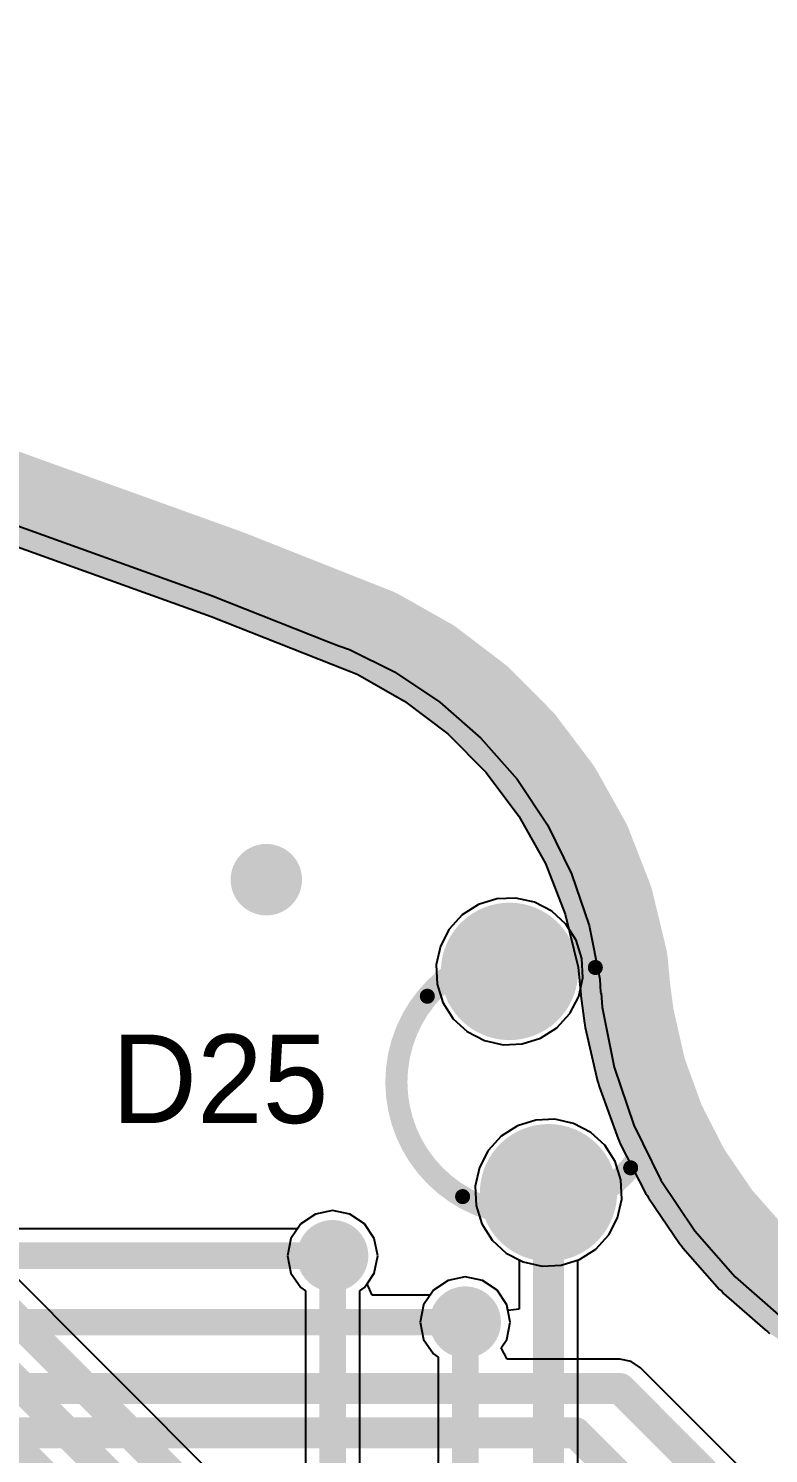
# Model space of a CAD drawing. Header units: millimetres. Extents: x 118 to 288, y 159 to 220.
# Drawn here: x 234.06 to 242.43, y 203.29 to 219.39 of the extents above; entities that cross this region are included whole.
import ezdxf

# ---------------------------------------------------------------- set-up
doc = ezdxf.new("R2010")
doc.units = ezdxf.units.MM
for name, color, linetype in [('BottomLayer', 5, 'Continuous'), ('BottomSolder', 6, 'Continuous'), ('InternalPlane1', 76, 'Continuous'), ('InternalPlane2', 16, 'Continuous'), ('KeepOutLayer', 6, 'Continuous'), ('Mechanical1', 6, 'Continuous'), ('Mechanical13', 56, 'Continuous'), ('MultiLayer', 9, 'Continuous'), ('PadHoleLayer', 156, 'Continuous'), ('TopLayer', 1, 'Continuous'), ('TopOverlay', 2, 'Continuous'), ('TopSolder', 216, 'Continuous'), ('ViaHoleLayer', 16, 'Continuous')]:
    doc.layers.add(name, color=color, linetype=linetype)

# ---------------------------------------------------------------- blocks, each defined once
blk = doc.blocks.new('LED3MM_GREEN_59')
at = {"layer": 'BottomLayer', "const_width": 0.675}
for points in [[(-1.607, 0, 1), (-0.933, 0, 1)], [(0.933, 0, 1), (1.607, 0, 1)]]:
    blk.add_lwpolyline(points, format="xyb", close=True, dxfattribs=at)
at = {"layer": 'BottomSolder', "const_width": 0.777}
for points in [[(-1.658, 0, 1), (-0.882, 0, 1)], [(0.882, 0, 1), (1.658, 0, 1)]]:
    blk.add_lwpolyline(points, format="xyb", close=True, dxfattribs=at)
at = {"layer": 'InternalPlane1', "const_width": 0.754}
for points in [[(-1.647, 0, 1), (-0.893, 0, 1)], [(0.893, 0, 1), (1.647, 0, 1)]]:
    blk.add_lwpolyline(points, format="xyb", close=True, dxfattribs=at)
at = {"layer": 'InternalPlane2', "const_width": 0.754}
blk.add_lwpolyline([(0.893, 0, 1), (1.647, 0, 1)], format="xyb", close=True, dxfattribs=at)
at = {"layer": 'MultiLayer', "const_width": 0.675}
for points in [[(-1.607, 0, 1), (-0.933, 0, 1)], [(0.933, 0, 1), (1.607, 0, 1)]]:
    blk.add_lwpolyline(points, format="xyb", close=True, dxfattribs=at)
at = {"layer": 'PadHoleLayer', "const_width": 0.5}
for points in [[(-1.52, 0, 1), (-1.02, 0, 1)], [(1.02, 0, 1), (1.52, 0, 1)]]:
    blk.add_lwpolyline(points, format="xyb", close=True, dxfattribs=at)
at = {"layer": 'TopLayer', "const_width": 0.675}
for points in [[(-1.607, 0, 1), (-0.933, 0, 1)], [(0.933, 0, 1), (1.607, 0, 1)]]:
    blk.add_lwpolyline(points, format="xyb", close=True, dxfattribs=at)
at = {"layer": 'TopOverlay', "const_width": 0.17}
for points in [[(-1.144, 0.964, -0.466308), (1.154, 0.964)], [(1.144, -0.964, -0.466308), (-1.154, -0.964)]]:
    blk.add_lwpolyline(points, format="xyb", dxfattribs=at)
at = {"layer": 'TopOverlay', "const_width": 0.085}
for points in [[(-1.187, 0.964, 1), (-1.102, 0.964, 1)], [(1.112, 0.964, 1), (1.197, 0.964, 1)], [(-1.197, -0.964, 1), (-1.112, -0.964, 1)], [(1.102, -0.964, 1), (1.187, -0.964, 1)]]:
    blk.add_lwpolyline(points, format="xyb", close=True, dxfattribs=at)
at = {"layer": 'TopSolder', "const_width": 0.777}
for points in [[(-1.658, 0, 1), (-0.882, 0, 1)], [(0.882, 0, 1), (1.658, 0, 1)]]:
    blk.add_lwpolyline(points, format="xyb", close=True, dxfattribs=at)

msp = doc.modelspace()

# ---------------------------------------------------------------- linework, layer by layer
at = {"layer": 'BottomLayer'}
for p, q in [((233.242, 214.02), (236.129, 212.987)), ((236.129, 212.987), (237.454, 212.464)), ((237.454, 212.464), (237.572, 212.417)), ((237.572, 212.417), (237.692, 212.375)), ((237.692, 212.375), (238.2, 212.125)), ((238.2, 212.125), (238.714, 211.781)), ((238.714, 211.781), (239.178, 211.374)), ((239.178, 211.374), (239.586, 210.91)), ((239.586, 210.91), (239.929, 210.396)), ((239.929, 210.396), (240.202, 209.842)), ((240.202, 209.842), (240.4, 209.257)), ((239.356, 209.559), (239.149, 209.493)), ((239.573, 209.568), (239.356, 209.559)), ((239.785, 209.521), (239.573, 209.568)), ((239.978, 209.421), (239.785, 209.521)), ((238.966, 209.377), (238.819, 209.216)), ((239.149, 209.493), (238.966, 209.377)), ((240.138, 209.274), (239.978, 209.421)), ((238.819, 209.216), (238.719, 209.024)), ((240.255, 209.091), (240.138, 209.274)), ((240.4, 209.257), (240.521, 208.651)), ((240.32, 208.884), (240.255, 209.091)), ((238.719, 209.024), (238.672, 208.812)), ((240.33, 208.667), (240.32, 208.884)), ((238.672, 208.812), (238.681, 208.595)), ((238.681, 208.595), (238.746, 208.388)), ((240.283, 208.455), (240.33, 208.667)), ((240.521, 208.651), (240.531, 208.501)), ((238.746, 208.388), (238.863, 208.204)), ((240.182, 208.262), (240.283, 208.455)), ((240.531, 208.501), (240.531, 208.501)), ((240.531, 208.501), (240.538, 208.495)), ((240.538, 208.495), (240.549, 208.334)), ((240.035, 208.102), (240.182, 208.262)), ((240.549, 208.334), (240.684, 207.656)), ((238.863, 208.204), (239.023, 208.058)), ((239.852, 207.985), (240.035, 208.102)), ((239.023, 208.058), (239.216, 207.957)), ((239.216, 207.957), (239.428, 207.91)), ((239.428, 207.91), (239.645, 207.92)), ((239.645, 207.92), (239.852, 207.985)), ((240.684, 207.656), (240.906, 207.001)), ((239.59, 206.992), (239.407, 206.875)), ((239.797, 207.057), (239.59, 206.992)), ((240.014, 207.067), (239.797, 207.057)), ((240.226, 207.02), (240.014, 207.067)), ((240.419, 206.919), (240.226, 207.02)), ((240.906, 207.001), (241.212, 206.381)), ((239.407, 206.875), (239.26, 206.715)), ((240.579, 206.773), (240.419, 206.919)), ((239.26, 206.715), (239.16, 206.522)), ((240.696, 206.589), (240.579, 206.773)), ((239.16, 206.522), (239.113, 206.31)), ((240.761, 206.382), (240.696, 206.589)), ((239.113, 206.31), (239.122, 206.093)), ((240.771, 206.165), (240.761, 206.382)), ((241.212, 206.381), (241.596, 205.806)), ((240.724, 205.953), (240.771, 206.165)), ((237.305, 205.996), (237.14, 205.885)), ((237.5, 206.035), (237.305, 205.996)), ((237.695, 205.996), (237.5, 206.035)), ((237.86, 205.885), (237.695, 205.996)), ((239.122, 206.093), (239.188, 205.886)), ((237.103, 205.831), (229.952, 205.831)), ((237.14, 205.885), (237.103, 205.831)), ((237.971, 205.72), (237.86, 205.885)), ((239.188, 205.886), (239.304, 205.703)), ((240.623, 205.76), (240.724, 205.953)), ((238.01, 205.525), (237.971, 205.72)), ((239.304, 205.703), (239.464, 205.556)), ((240.477, 205.6), (240.623, 205.76)), ((241.596, 205.806), (242.052, 205.286)), ((237.971, 205.33), (238.01, 205.525)), ((239.464, 205.556), (239.657, 205.456)), ((240.293, 205.484), (240.477, 205.6)), ((237.889, 205.208), (237.971, 205.33)), ((239.657, 205.456), (239.869, 205.409)), ((239.869, 205.409), (240.086, 205.418)), ((240.086, 205.418), (240.293, 205.484)), ((237.946, 205.081), (237.889, 205.208)), ((238.805, 205.246), (238.64, 205.135)), ((239, 205.285), (238.805, 205.246)), ((239.195, 205.246), (239, 205.285)), ((239.36, 205.135), (239.195, 205.246)), ((242.052, 205.286), (242.572, 204.83)), ((238.603, 205.081), (237.946, 205.081)), ((238.64, 205.135), (238.603, 205.081)), ((239.471, 204.97), (239.36, 205.135)), ((239.51, 204.775), (239.471, 204.97)), ((239.471, 204.58), (239.51, 204.775)), ((239.406, 204.483), (239.471, 204.58)), ((239.474, 204.356), (239.406, 204.483)), ((240.75, 204.356), (239.474, 204.356)), ((240.877, 204.331), (240.75, 204.356)), ((240.984, 204.259), (240.877, 204.331)), ((243.044, 202.2), (240.984, 204.259))]:
    msp.add_line(p, q, dxfattribs=at)
for points, const_width in [([(236.575, 209.775, 1), (236.925, 209.775, 1)], 0.35), ([(237.325, 205.525, 1), (237.675, 205.525, 1)], 0.35), ([(237.425, 205.525, 1), (237.575, 205.525, 1)], 0.15), ([(238.825, 204.775, 1), (239.175, 204.775, 1)], 0.35), ([(238.925, 204.775, 1), (239.075, 204.775, 1)], 0.15), ([(240.663, 204.025, 1), (240.838, 204.025, 1)], 0.175), ([(240.663, 204.025, 1), (240.838, 204.025, 1)], 0.175), ([(240.163, 203.525, 1), (240.338, 203.525, 1)], 0.175), ([(240.163, 203.525, 1), (240.338, 203.525, 1)], 0.175)]:
    msp.add_lwpolyline(points, format="xyb", close=True, dxfattribs=dict(at, const_width=const_width))
for points, const_width in [([(229.825, 205.525), (237.5, 205.525)], 0.3), ([(229.8, 204.775), (239, 204.775)], 0.3), ([(219, 204.025), (240.75, 204.025)], 0.35), ([(240.75, 204.025), (245.5, 199.275)], 0.35), ([(218.75, 203.525), (240.25, 203.525)], 0.35), ([(240.25, 203.525), (245.175, 198.6)], 0.35)]:
    msp.add_lwpolyline(points, dxfattribs=dict(at, const_width=const_width))
at = {"layer": 'InternalPlane1'}
for p, q in [((233.365, 213.742), (236.126, 212.749)), ((236.126, 212.749), (237.49, 212.21)), ((237.49, 212.21), (237.776, 212.097)), ((237.776, 212.097), (238.312, 211.794)), ((238.312, 211.794), (238.802, 211.422)), ((238.802, 211.422), (239.237, 210.986)), ((239.237, 210.986), (239.608, 210.494)), ((239.608, 210.494), (239.908, 209.957)), ((239.908, 209.957), (240.132, 209.384)), ((240.132, 209.384), (240.276, 208.785)), ((240.276, 208.785), (240.307, 208.479)), ((240.307, 208.479), (240.308, 208.471)), ((240.308, 208.471), (240.308, 208.463)), ((240.308, 208.463), (240.349, 208.153)), ((240.349, 208.153), (240.354, 208.13)), ((240.354, 208.13), (240.357, 208.106)), ((240.357, 208.106), (240.496, 207.497)), ((240.496, 207.497), (240.506, 207.467)), ((240.506, 207.467), (240.514, 207.436)), ((240.514, 207.436), (240.728, 206.848)), ((240.728, 206.848), (240.742, 206.82)), ((240.742, 206.82), (240.754, 206.79)), ((240.754, 206.79), (241.039, 206.234)), ((241.039, 206.234), (241.056, 206.207)), ((241.056, 206.207), (241.072, 206.179)), ((241.072, 206.179), (241.424, 205.663)), ((241.424, 205.663), (241.445, 205.639)), ((241.445, 205.639), (241.463, 205.613)), ((241.463, 205.613), (241.877, 205.145)), ((241.877, 205.145), (241.901, 205.123)), ((241.901, 205.123), (241.923, 205.1)), ((241.923, 205.1), (242.392, 204.687)), ((242.392, 204.687), (242.418, 204.669)), ((242.418, 204.669), (242.442, 204.648))]:
    msp.add_line(p, q, dxfattribs=at)
at = {"layer": 'InternalPlane1', "const_width": 1.016}
for points in [[(233.53, 214.225), (236.306, 213.227)], [(236.306, 213.227), (237.677, 212.685)], [(237.677, 212.685), (237.996, 212.559)], [(237.996, 212.559), (238.593, 212.222)], [(238.593, 212.222), (239.139, 211.807)], [(239.139, 211.807), (239.623, 211.321)], [(239.623, 211.321), (240.036, 210.774)], [(240.036, 210.774), (240.371, 210.176)], [(240.371, 210.176), (240.62, 209.537)], [(240.62, 209.537), (240.781, 208.871)], [(240.781, 208.871), (240.814, 208.529)], [(240.814, 208.529), (240.855, 208.22)], [(240.855, 208.22), (240.994, 207.61)], [(240.994, 207.61), (241.208, 207.023)], [(241.208, 207.023), (241.493, 206.467)], [(241.493, 206.467), (241.846, 205.951)], [(241.846, 205.951), (242.26, 205.483)], [(242.26, 205.483), (242.729, 205.07)], [(242.729, 205.07), (243.246, 204.72)]]:
    msp.add_lwpolyline(points, dxfattribs=at)
at = {"layer": 'InternalPlane1'}
for points, const_width in [([(236.052, 213.227, 1), (236.56, 213.227, 1)], 0.508), ([(236.052, 213.227, 1), (236.56, 213.227, 1)], 0.508), ([(237.423, 212.685, 1), (237.931, 212.685, 1)], 0.508), ([(237.423, 212.685, 1), (237.931, 212.685, 1)], 0.508), ([(237.742, 212.559, 1), (238.25, 212.559, 1)], 0.508), ([(237.742, 212.559, 1), (238.25, 212.559, 1)], 0.508), ([(238.339, 212.222, 1), (238.847, 212.222, 1)], 0.508), ([(238.339, 212.222, 1), (238.847, 212.222, 1)], 0.508), ([(238.885, 211.807, 1), (239.393, 211.807, 1)], 0.508), ([(238.885, 211.807, 1), (239.393, 211.807, 1)], 0.508), ([(239.369, 211.321, 1), (239.877, 211.321, 1)], 0.508), ([(239.369, 211.321, 1), (239.877, 211.321, 1)], 0.508), ([(239.782, 210.774, 1), (240.29, 210.774, 1)], 0.508), ([(239.782, 210.774, 1), (240.29, 210.774, 1)], 0.508), ([(240.117, 210.176, 1), (240.625, 210.176, 1)], 0.508), ([(240.117, 210.176, 1), (240.625, 210.176, 1)], 0.508), ([(240.366, 209.537, 1), (240.874, 209.537, 1)], 0.508), ([(240.366, 209.537, 1), (240.874, 209.537, 1)], 0.508), ([(240.527, 208.871, 1), (241.035, 208.871, 1)], 0.508), ([(240.527, 208.871, 1), (241.035, 208.871, 1)], 0.508), ([(240.56, 208.529, 1), (241.068, 208.529, 1)], 0.508), ([(240.56, 208.529, 1), (241.068, 208.529, 1)], 0.508), ([(240.601, 208.22, 1), (241.109, 208.22, 1)], 0.508), ([(240.601, 208.22, 1), (241.109, 208.22, 1)], 0.508), ([(240.74, 207.61, 1), (241.248, 207.61, 1)], 0.508), ([(240.74, 207.61, 1), (241.248, 207.61, 1)], 0.508), ([(240.954, 207.023, 1), (241.462, 207.023, 1)], 0.508), ([(240.954, 207.023, 1), (241.462, 207.023, 1)], 0.508), ([(241.239, 206.467, 1), (241.747, 206.467, 1)], 0.508), ([(241.239, 206.467, 1), (241.747, 206.467, 1)], 0.508), ([(241.592, 205.951, 1), (242.1, 205.951, 1)], 0.508), ([(241.592, 205.951, 1), (242.1, 205.951, 1)], 0.508), ([(242.006, 205.483, 1), (242.514, 205.483, 1)], 0.508), ([(242.006, 205.483, 1), (242.514, 205.483, 1)], 0.508), ([(237.298, 205.525, 1), (237.702, 205.525, 1)], 0.404), ([(242.475, 205.07, 1), (242.983, 205.07, 1)], 0.508), ([(242.475, 205.07, 1), (242.983, 205.07, 1)], 0.508), ([(238.798, 204.775, 1), (239.202, 204.775, 1)], 0.404)]:
    msp.add_lwpolyline(points, format="xyb", close=True, dxfattribs=dict(at, const_width=const_width))
at = {"layer": 'InternalPlane2'}
for p, q in [((233.365, 213.742), (236.126, 212.749)), ((236.126, 212.749), (237.49, 212.21)), ((237.49, 212.21), (237.776, 212.097)), ((237.776, 212.097), (238.312, 211.794)), ((238.312, 211.794), (238.802, 211.422)), ((238.802, 211.422), (239.237, 210.986)), ((239.237, 210.986), (239.608, 210.494)), ((239.608, 210.494), (239.908, 209.957)), ((239.908, 209.957), (240.132, 209.384)), ((240.132, 209.384), (240.276, 208.785)), ((240.276, 208.785), (240.307, 208.479)), ((240.307, 208.479), (240.308, 208.471)), ((240.308, 208.471), (240.308, 208.463)), ((240.308, 208.463), (240.349, 208.153)), ((240.349, 208.153), (240.354, 208.13)), ((240.354, 208.13), (240.357, 208.106)), ((240.357, 208.106), (240.496, 207.497)), ((240.496, 207.497), (240.506, 207.467)), ((240.506, 207.467), (240.514, 207.436)), ((240.514, 207.436), (240.728, 206.848)), ((240.728, 206.848), (240.742, 206.82)), ((240.742, 206.82), (240.754, 206.79)), ((240.754, 206.79), (241.039, 206.234)), ((241.039, 206.234), (241.056, 206.207)), ((241.056, 206.207), (241.072, 206.179)), ((241.072, 206.179), (241.424, 205.663)), ((241.424, 205.663), (241.445, 205.639)), ((241.445, 205.639), (241.463, 205.613)), ((241.463, 205.613), (241.877, 205.145)), ((241.877, 205.145), (241.901, 205.123)), ((241.901, 205.123), (241.923, 205.1)), ((241.923, 205.1), (242.392, 204.687)), ((242.392, 204.687), (242.418, 204.669)), ((242.418, 204.669), (242.442, 204.648))]:
    msp.add_line(p, q, dxfattribs=at)
at = {"layer": 'InternalPlane2', "const_width": 1.016}
for points in [[(233.53, 214.225), (236.306, 213.227)], [(236.306, 213.227), (237.677, 212.685)], [(237.677, 212.685), (237.996, 212.559)], [(237.996, 212.559), (238.593, 212.222)], [(238.593, 212.222), (239.139, 211.807)], [(239.139, 211.807), (239.623, 211.321)], [(239.623, 211.321), (240.036, 210.774)], [(240.036, 210.774), (240.371, 210.176)], [(240.371, 210.176), (240.62, 209.537)], [(240.62, 209.537), (240.781, 208.871)], [(240.781, 208.871), (240.814, 208.529)], [(240.814, 208.529), (240.855, 208.22)], [(240.855, 208.22), (240.994, 207.61)], [(240.994, 207.61), (241.208, 207.023)], [(241.208, 207.023), (241.493, 206.467)], [(241.493, 206.467), (241.846, 205.951)], [(241.846, 205.951), (242.26, 205.483)], [(242.26, 205.483), (242.729, 205.07)], [(242.729, 205.07), (243.246, 204.72)]]:
    msp.add_lwpolyline(points, dxfattribs=at)
at = {"layer": 'InternalPlane2'}
for points, const_width in [([(236.052, 213.227, 1), (236.56, 213.227, 1)], 0.508), ([(236.052, 213.227, 1), (236.56, 213.227, 1)], 0.508), ([(237.423, 212.685, 1), (237.931, 212.685, 1)], 0.508), ([(237.423, 212.685, 1), (237.931, 212.685, 1)], 0.508), ([(237.742, 212.559, 1), (238.25, 212.559, 1)], 0.508), ([(237.742, 212.559, 1), (238.25, 212.559, 1)], 0.508), ([(238.339, 212.222, 1), (238.847, 212.222, 1)], 0.508), ([(238.339, 212.222, 1), (238.847, 212.222, 1)], 0.508), ([(238.885, 211.807, 1), (239.393, 211.807, 1)], 0.508), ([(238.885, 211.807, 1), (239.393, 211.807, 1)], 0.508), ([(239.369, 211.321, 1), (239.877, 211.321, 1)], 0.508), ([(239.369, 211.321, 1), (239.877, 211.321, 1)], 0.508), ([(239.782, 210.774, 1), (240.29, 210.774, 1)], 0.508), ([(239.782, 210.774, 1), (240.29, 210.774, 1)], 0.508), ([(240.117, 210.176, 1), (240.625, 210.176, 1)], 0.508), ([(240.117, 210.176, 1), (240.625, 210.176, 1)], 0.508), ([(236.548, 209.775, 1), (236.952, 209.775, 1)], 0.404), ([(240.366, 209.537, 1), (240.874, 209.537, 1)], 0.508), ([(240.366, 209.537, 1), (240.874, 209.537, 1)], 0.508), ([(240.527, 208.871, 1), (241.035, 208.871, 1)], 0.508), ([(240.527, 208.871, 1), (241.035, 208.871, 1)], 0.508), ([(240.56, 208.529, 1), (241.068, 208.529, 1)], 0.508), ([(240.56, 208.529, 1), (241.068, 208.529, 1)], 0.508), ([(240.601, 208.22, 1), (241.109, 208.22, 1)], 0.508), ([(240.601, 208.22, 1), (241.109, 208.22, 1)], 0.508), ([(240.74, 207.61, 1), (241.248, 207.61, 1)], 0.508), ([(240.74, 207.61, 1), (241.248, 207.61, 1)], 0.508), ([(240.954, 207.023, 1), (241.462, 207.023, 1)], 0.508), ([(240.954, 207.023, 1), (241.462, 207.023, 1)], 0.508), ([(241.239, 206.467, 1), (241.747, 206.467, 1)], 0.508), ([(241.239, 206.467, 1), (241.747, 206.467, 1)], 0.508), ([(241.592, 205.951, 1), (242.1, 205.951, 1)], 0.508), ([(241.592, 205.951, 1), (242.1, 205.951, 1)], 0.508), ([(242.006, 205.483, 1), (242.514, 205.483, 1)], 0.508), ([(242.006, 205.483, 1), (242.514, 205.483, 1)], 0.508), ([(237.298, 205.525, 1), (237.702, 205.525, 1)], 0.404), ([(242.475, 205.07, 1), (242.983, 205.07, 1)], 0.508), ([(242.475, 205.07, 1), (242.983, 205.07, 1)], 0.508), ([(238.798, 204.775, 1), (239.202, 204.775, 1)], 0.404)]:
    msp.add_lwpolyline(points, format="xyb", close=True, dxfattribs=dict(at, const_width=const_width))
at = {"layer": 'KeepOutLayer', "const_width": 0.25}
for points in [[(203.115, 219.269, -0.094409), (237.677, 212.685)], [(237.677, 212.685, -0.280855), (240.814, 208.529)], [(248.314, 204.708, -0.546618), (240.814, 208.529)]]:
    msp.add_lwpolyline(points, format="xyb", dxfattribs=at)
at = {"layer": 'KeepOutLayer', "const_width": 0.125}
for points in [[(237.615, 212.685, 1), (237.74, 212.685, 1)], [(237.615, 212.685, 1), (237.74, 212.685, 1)], [(240.752, 208.529, 1), (240.877, 208.529, 1)], [(240.752, 208.529, 1), (240.877, 208.529, 1)]]:
    msp.add_lwpolyline(points, format="xyb", close=True, dxfattribs=at)
at = {"layer": 'Mechanical1'}
for points, const_width in [([(241.221, 207.488, 1), (238.221, 207.488, 1)], 0.25), ([(238.159, 207.488, 1), (238.284, 207.488, 1)], 0.125), ([(241.159, 207.488, 1), (241.284, 207.488, 1)], 0.125)]:
    msp.add_lwpolyline(points, format="xyb", close=True, dxfattribs=dict(at, const_width=const_width))
at = {"layer": 'Mechanical13', "const_width": 0.25}
for points in [[(203.115, 219.269, -0.094409), (237.677, 212.685)], [(237.677, 212.685, -0.280855), (240.814, 208.529)], [(248.314, 204.708, -0.546618), (240.814, 208.529)]]:
    msp.add_lwpolyline(points, format="xyb", dxfattribs=at)
at = {"layer": 'Mechanical13', "const_width": 0.125}
for points in [[(237.615, 212.685, 1), (237.74, 212.685, 1)], [(237.615, 212.685, 1), (237.74, 212.685, 1)], [(240.752, 208.529, 1), (240.877, 208.529, 1)], [(240.752, 208.529, 1), (240.877, 208.529, 1)]]:
    msp.add_lwpolyline(points, format="xyb", close=True, dxfattribs=at)
at = {"layer": 'MultiLayer', "const_width": 0.35}
for points in [[(236.575, 209.775, 1), (236.925, 209.775, 1)], [(237.325, 205.525, 1), (237.675, 205.525, 1)], [(238.825, 204.775, 1), (239.175, 204.775, 1)]]:
    msp.add_lwpolyline(points, format="xyb", close=True, dxfattribs=at)
at = {"layer": 'TopLayer'}
for p, q in [((233.242, 214.02), (236.129, 212.987)), ((236.129, 212.987), (237.454, 212.464)), ((237.454, 212.464), (237.572, 212.417)), ((237.572, 212.417), (237.692, 212.375)), ((237.692, 212.375), (238.2, 212.125)), ((238.2, 212.125), (238.714, 211.781)), ((238.714, 211.781), (239.178, 211.374)), ((239.178, 211.374), (239.586, 210.91)), ((239.586, 210.91), (239.929, 210.396)), ((239.929, 210.396), (240.202, 209.842)), ((240.202, 209.842), (240.4, 209.257)), ((239.356, 209.559), (239.149, 209.493)), ((239.573, 209.568), (239.356, 209.559)), ((239.785, 209.521), (239.573, 209.568)), ((239.978, 209.421), (239.785, 209.521)), ((238.966, 209.377), (238.819, 209.216)), ((239.149, 209.493), (238.966, 209.377)), ((240.138, 209.274), (239.978, 209.421)), ((238.819, 209.216), (238.719, 209.024)), ((240.255, 209.091), (240.138, 209.274)), ((240.4, 209.257), (240.521, 208.651)), ((240.32, 208.884), (240.255, 209.091)), ((238.719, 209.024), (238.672, 208.812)), ((240.33, 208.667), (240.32, 208.884)), ((239.483, 199.717), (230.36, 208.841)), ((238.672, 208.812), (238.681, 208.595)), ((238.681, 208.595), (238.746, 208.388)), ((240.283, 208.455), (240.33, 208.667)), ((240.521, 208.651), (240.531, 208.501)), ((238.746, 208.388), (238.863, 208.204)), ((240.182, 208.262), (240.283, 208.455)), ((240.531, 208.501), (240.531, 208.501)), ((240.531, 208.501), (240.538, 208.495)), ((240.538, 208.495), (240.549, 208.334)), ((240.035, 208.102), (240.182, 208.262)), ((240.549, 208.334), (240.684, 207.656)), ((238.863, 208.204), (239.023, 208.058)), ((239.852, 207.985), (240.035, 208.102)), ((239.023, 208.058), (239.216, 207.957)), ((239.216, 207.957), (239.428, 207.91)), ((239.428, 207.91), (239.645, 207.92)), ((239.645, 207.92), (239.852, 207.985)), ((240.684, 207.656), (240.906, 207.001)), ((239.59, 206.992), (239.407, 206.875)), ((239.797, 207.057), (239.59, 206.992)), ((240.014, 207.067), (239.797, 207.057)), ((240.226, 207.02), (240.014, 207.067)), ((240.419, 206.919), (240.226, 207.02)), ((240.906, 207.001), (241.212, 206.381)), ((239.407, 206.875), (239.26, 206.715)), ((240.579, 206.773), (240.419, 206.919)), ((239.26, 206.715), (239.16, 206.522)), ((240.696, 206.589), (240.579, 206.773)), ((239.16, 206.522), (239.113, 206.31)), ((240.761, 206.382), (240.696, 206.589)), ((239.113, 206.31), (239.122, 206.093)), ((240.771, 206.165), (240.761, 206.382)), ((241.212, 206.381), (241.596, 205.806)), ((240.724, 205.953), (240.771, 206.165)), ((237.305, 205.996), (237.14, 205.885)), ((237.5, 206.035), (237.305, 205.996)), ((237.695, 205.996), (237.5, 206.035)), ((237.86, 205.885), (237.695, 205.996)), ((239.122, 206.093), (239.188, 205.886)), ((237.14, 205.885), (237.029, 205.72)), ((237.971, 205.72), (237.86, 205.885)), ((239.188, 205.886), (239.304, 205.703)), ((240.623, 205.76), (240.724, 205.953)), ((237.029, 205.72), (236.99, 205.525)), ((238.01, 205.525), (237.971, 205.72)), ((239.304, 205.703), (239.464, 205.556)), ((240.477, 205.6), (240.623, 205.76)), ((241.596, 205.806), (242.052, 205.286)), ((236.99, 205.525), (237.029, 205.33)), ((237.971, 205.33), (238.01, 205.525)), ((239.464, 205.556), (239.61, 205.48)), ((240.293, 205.484), (240.477, 205.6)), ((237.029, 205.33), (237.14, 205.165)), ((237.86, 205.165), (237.971, 205.33)), ((239.61, 205.48), (239.61, 204.921)), ((240.273, 205.477), (240.293, 205.484)), ((240.273, 199.833), (240.273, 205.477)), ((238.805, 205.246), (238.64, 205.135)), ((239, 205.285), (238.805, 205.246)), ((239.195, 205.246), (239, 205.285)), ((239.36, 205.135), (239.195, 205.246)), ((242.052, 205.286), (242.572, 204.83)), ((237.14, 205.165), (237.194, 205.128)), ((237.194, 205.128), (237.194, 203.172)), ((237.806, 205.128), (237.86, 205.165)), ((237.806, 203.172), (237.806, 205.128)), ((238.64, 205.135), (238.529, 204.97)), ((239.471, 204.97), (239.36, 205.135)), ((238.529, 204.97), (238.49, 204.775)), ((239.483, 204.908), (239.471, 204.97)), ((239.61, 204.921), (239.483, 204.908)), ((238.49, 204.775), (238.529, 204.58)), ((238.529, 204.58), (238.64, 204.415)), ((238.64, 204.415), (238.694, 204.378)), ((238.694, 204.378), (238.694, 203.172))]:
    msp.add_line(p, q, dxfattribs=at)
for points, const_width in [([(225.62, 212.405), (238.7, 199.325)], 0.35), ([(226.006, 211.275), (238.125, 199.156)], 0.35), ([(230.028, 208.704), (239.25, 199.482)], 0.35), ([(239.942, 197.083), (239.942, 206.238)], 0.35), ([(237.5, 202.775), (237.5, 205.525)], 0.3), ([(239, 202.775), (239, 204.775)], 0.3)]:
    msp.add_lwpolyline(points, dxfattribs=dict(at, const_width=const_width))
for points, const_width in [([(236.575, 209.775, 1), (236.925, 209.775, 1)], 0.35), ([(239.854, 206.238, 1), (240.029, 206.238, 1)], 0.175), ([(237.325, 205.525, 1), (237.675, 205.525, 1)], 0.35), ([(237.425, 205.525, 1), (237.575, 205.525, 1)], 0.15), ([(238.825, 204.775, 1), (239.175, 204.775, 1)], 0.35), ([(238.925, 204.775, 1), (239.075, 204.775, 1)], 0.15)]:
    msp.add_lwpolyline(points, format="xyb", close=True, dxfattribs=dict(at, const_width=const_width))
at = {"layer": 'ViaHoleLayer', "const_width": 0.15}
for points in [[(236.675, 209.775, 1), (236.825, 209.775, 1)], [(237.425, 205.525, 1), (237.575, 205.525, 1)], [(238.925, 204.775, 1), (239.075, 204.775, 1)]]:
    msp.add_lwpolyline(points, format="xyb", close=True, dxfattribs=at)

# ---------------------------------------------------------------- block references
at = {"rotation": 280}
msp.add_blockref('LED3MM_GREEN_59', (239.721, 207.488), dxfattribs=at)

# ---------------------------------------------------------------- texts
at = {"layer": 'TopOverlay'}
msp.add_text('D25', height=1, dxfattribs=at).set_placement((235, 207.025))

doc.saveas('drawing.dxf')
